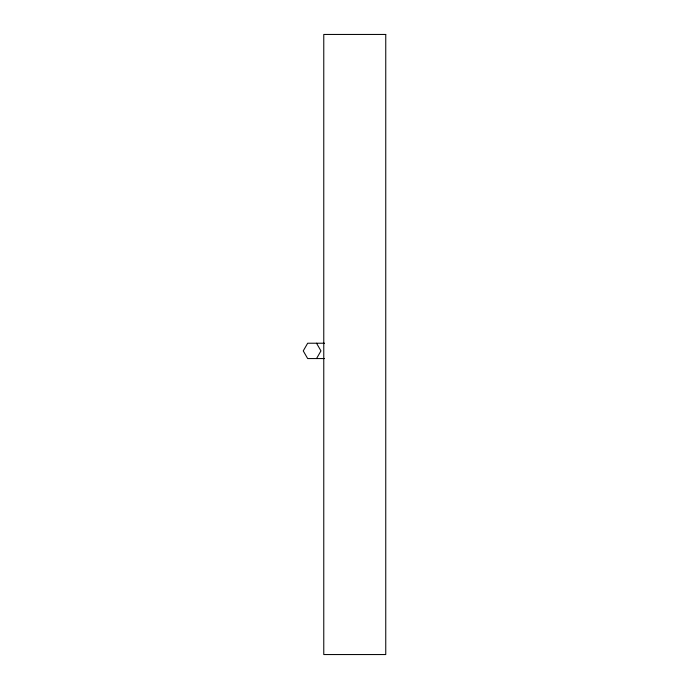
<?xml version="1.0" encoding="UTF-8"?>
<svg xmlns="http://www.w3.org/2000/svg" width="689" height="689" viewBox="0 0 689 689"><rect width="100%" height="100%" fill="white"/><g stroke="black" fill="none" stroke-linecap="round" stroke-linejoin="round"><path stroke-width="1.03" d="M316.535 358.564L320.962 350.899L316.535 343.225M324.545 343.225L307.673 343.225L303.246 350.899L307.673 358.564L324.545 358.564M385.754 34.45L323.77 34.45L323.77 654.55L385.754 654.55L385.754 34.45"/></g></svg>
